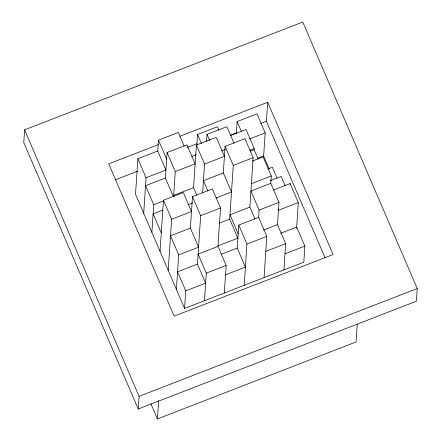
<?xml version="1.0" encoding="UTF-8"?>
<svg xmlns="http://www.w3.org/2000/svg" width="441" height="441" viewBox="0 0 441 441"><rect width="100%" height="100%" fill="white"/><g stroke="black" fill="none" stroke-linecap="round" stroke-linejoin="round"><path stroke-width="0.66" d="M24.602 129.841L23.759 142.52L138.237 409.011L416.398 301.22L417.241 288.541L302.763 22.05L24.602 129.841L139.08 396.332L138.237 409.011M184.14 145.96L178.335 132.449L158.468 140.15L157.746 150.987L137.879 158.688L135.519 194.205L184.581 308.413L303.794 262.219L304.863 246.111L296.688 227.076L280.663 233.289M143.7 213.24L146.054 177.723L137.879 158.688M151.875 232.275L153.705 204.712L145.53 185.678L165.397 177.977L167.089 152.525L186.956 144.824L195.131 163.859L175.264 171.56L173.611 196.454M160.05 251.309L163.446 200.22L183.313 192.519L191.493 211.553L171.621 219.254L168.23 270.344M357.276 324.229L356.096 341.957L157.409 418.95L158.633 400.544M176.406 289.379L178.699 254.881L170.518 235.847L190.391 228.146L192.48 196.647L212.347 188.946L220.528 207.987L217.975 246.403L226.15 265.438L224.32 293.017M184.581 308.413L185.749 290.856L177.569 271.821L197.441 264.12L200.655 215.682L192.48 196.647M196.719 195.005L193.555 187.64L196.383 145.039L216.25 137.338L224.43 156.373L204.558 164.074L202.64 193.009M197.474 144.962L196.945 143.733L197.562 134.444L217.43 126.743L219.012 130.431M206.526 141.655L207.011 134.356L226.878 126.661L234 143.237M204.453 300.718L206.283 273.139L198.108 254.099L217.975 246.403M216.123 197.954L231.503 191.995L223.328 172.96L225.092 146.373L244.964 138.672L253.14 157.707L249.86 207.105L254.87 218.769M218.008 245.863L237.881 238.162L229.7 219.127L233.272 165.408L225.092 146.373M236.365 133.11L237.131 121.562L257.004 113.866L265.179 132.901L263.641 156.009L269.181 168.903M225.527 274.82L245.4 267.119L237.219 248.085L238.752 225.064L258.619 217.363L259.104 210.081L250.923 191.047L270.796 183.346L271.287 175.937L263.112 156.902L252.213 161.125M244.187 285.316L246.927 244.099L238.752 225.064M258.101 158.953L254.143 149.742L254.22 148.551L246.045 129.516L230.665 135.475M325.056 257.759L266.425 121.275L267.687 102.251L179.878 136.28M264.06 277.615L266.794 236.398L258.619 217.363M283.927 269.92L285.669 243.658L277.494 224.623L278.971 202.38L270.796 183.346M290.051 184.856L290.139 183.533L273.475 189.988M296.6 228.421L298.314 202.568L290.139 183.533M158.732 144.477L108.74 163.848L174.151 316.125L333.104 254.534L267.687 102.251M187.331 147.459L196.945 143.733M115.167 179.889L137.598 171.196M230.533 135.183L236.299 132.95M260.659 123.508L266.425 121.275M191.807 156.412L196.295 154.675M146.054 177.723L165.926 170.022L157.746 150.987M249.793 138.86L265.179 132.901M221.597 150.91L225.439 149.416M249.738 150.287L254.22 148.551M250.295 151.23L254.143 149.742M233.272 165.408L253.14 157.707M257.235 158.495L263.641 156.009M223.328 172.96L203.461 180.661L207.943 191.096M193.555 187.64L173.682 195.335L174.212 196.565M153.705 204.712L163.958 200.738M267.852 168.942L272.34 167.2L277.091 178.252M162.712 210.109L153.099 213.835L161.274 232.87M188.131 204.646L192.612 202.904M251.42 183.638L271.287 175.937M270.272 180.661L281.171 176.439L285.123 185.65M200.655 215.682L220.528 207.987M249.86 207.105L229.987 214.8L238.168 233.835M219.447 223.102L229.7 219.127M259.104 210.081L278.971 202.38M298.314 202.568L278.447 210.263L277.918 209.04M178.699 254.881L198.566 247.18L190.391 228.146M263.393 230.086L277.494 224.623M246.927 244.099L266.794 236.398M221.195 254.292L237.219 248.085M206.283 273.139L226.15 265.438M265.802 251.359L285.669 243.658M185.749 290.856L205.616 283.155L197.441 264.12M284.996 253.812L304.863 246.111M139.08 396.332L417.241 288.541M237.131 121.562L241.354 131.385M207.011 134.356L209.646 140.497M197.562 134.444L201.52 143.656M196.383 145.039L204.558 164.074M167.089 152.525L175.264 171.56M158.468 140.15L166.643 159.184M165.397 177.977L173.572 197.011M163.446 200.22L171.621 219.254M150.888 403.774L157.409 418.95"/></g></svg>
